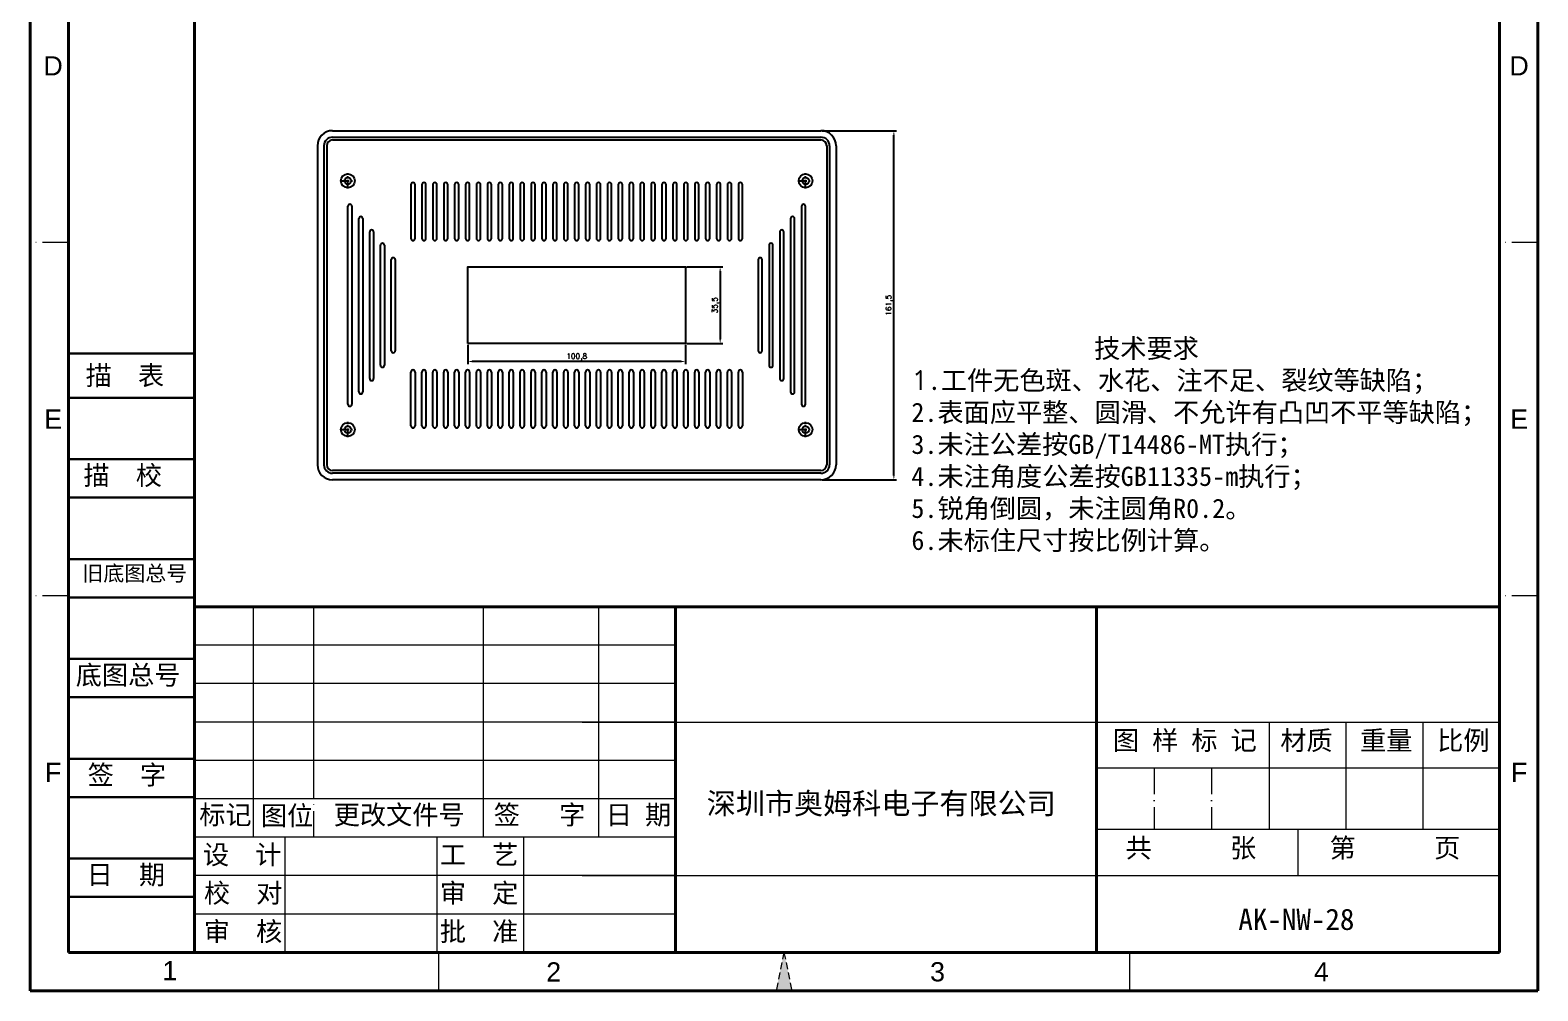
# Model space of a CAD drawing. Header units: millimetres. Extents: x 4806 to 5504, y -471 to 548.
# Drawn here: x 4806 to 5504, y -471 to -27 of the extents above; entities that cross this region are included whole.
import ezdxf
from ezdxf.enums import TextEntityAlignment as Align

# ---------------------------------------------------------------- set-up
doc = ezdxf.new("R2010")
doc.units = ezdxf.units.MM
for name, pattern in [('ACAD_ISO10W100', [18, 12, -3, 0, -3]), ('CENTER', [50.8, 31.75, -6.35, 6.35, -6.35]), ('HIDDEN2', [4.7625, 3.175, -1.5875])]:
    doc.linetypes.add(name, pattern=pattern)
for name, color, linetype, lineweight in [('dim', 82, 'Continuous', 9), ('图层1', 7, 'ACAD_ISO10W100', 15), ('图层2', 7, 'Continuous', 30), ('图层3', 7, 'Continuous', 15), ('图层4', 7, 'Continuous', 40), ('图层5', 7, 'HIDDEN2', 15)]:
    doc.layers.add(name, color=color, linetype=linetype, lineweight=lineweight)
doc.layers.add('尺寸线', color=7, linetype='Continuous')
doc.styles.get("Standard").update_dxf_attribs({"font": 'txt', "bigfont": 'gbcbig.shx'})
doc.styles.add('样式 3', font='arial.ttf', dxfattribs={"height": 3.8})
doc.dimstyles.new('ISO-25', dxfattribs={"dimtxt": 2.5, "dimasz": 2.5, "dimexe": 1.25, "dimexo": 0.625, "dimtad": 1, "dimtxsty": 'Standard', "dimcen": 2.5, "dimadec": 0, "dimazin": 0, "dimtfac": 1, "dimtmove": 0, "dimatfit": 3, "dimfxl": 1, "dimarcsym": 0})

# ---------------------------------------------------------------- blocks, each defined once
blk = doc.blocks.new('*D161')
at = {"layer": 'Defpoints', "color": 0}
for p in [(5008.52, -171.87), (5109.32, -171.87), (5008.52, -180.14)]:
    blk.add_point(p, dxfattribs=at)
at = {"layer": 'dim', "color": 0, "lineweight": -2}
for p, q in [((5008.52, -172.49), (5008.52, -181.39)), ((5109.32, -172.49), (5109.32, -181.39)), ((5107.32, -180.14), (5010.52, -180.14))]:
    blk.add_line(p, q, dxfattribs=at)
at = {"layer": 'dim', "color": 0}
for points in [[(5010.52, -179.81), (5010.52, -180.48), (5008.52, -180.14)], [(5107.32, -179.81), (5107.32, -180.48), (5109.32, -180.14)]]:
    blk.add_solid(points, dxfattribs=at)
at = {"layer": 'dim', "color": 0, "insert": (5058.92, -178.06), "char_height": 2.5, "attachment_point": 5}
blk.add_mtext('100,8', dxfattribs=at)
blk = doc.blocks.new('*D162')
at = {"layer": 'Defpoints', "color": 0}
for p in [(5109.32, -136.37), (5109.32, -171.87), (5125.3, -171.87)]:
    blk.add_point(p, dxfattribs=at)
at = {"layer": 'dim', "color": 0, "lineweight": -2}
for p, q in [((5109.95, -136.37), (5126.55, -136.37)), ((5125.3, -138.37), (5125.3, -169.87)), ((5109.95, -171.87), (5126.55, -171.87))]:
    blk.add_line(p, q, dxfattribs=at)
at = {"layer": 'dim', "color": 0}
for points in [[(5124.97, -138.37), (5125.64, -138.37), (5125.3, -136.37)], [(5124.97, -169.87), (5125.64, -169.87), (5125.3, -171.87)]]:
    blk.add_solid(points, dxfattribs=at)
at = {"layer": 'dim', "color": 0, "insert": (5123.22, -154.12), "char_height": 2.5, "attachment_point": 5, "rotation": 90}
blk.add_mtext('35,5', dxfattribs=at)
blk = doc.blocks.new('*D163')
at = {"layer": 'Defpoints', "color": 0}
for p in [(5171.92, -73.37), (5205.69, -73.37), (5171.92, -234.87)]:
    blk.add_point(p, dxfattribs=at)
at = {"layer": 'dim', "color": 0, "lineweight": -2}
for p, q in [((5172.55, -73.37), (5206.94, -73.37)), ((5205.69, -232.87), (5205.69, -75.37)), ((5172.55, -234.87), (5206.94, -234.87))]:
    blk.add_line(p, q, dxfattribs=at)
at = {"layer": 'dim', "color": 0}
for points in [[(5205.36, -75.37), (5206.02, -75.37), (5205.69, -73.37)], [(5205.36, -232.87), (5206.02, -232.87), (5205.69, -234.87)]]:
    blk.add_solid(points, dxfattribs=at)
at = {"layer": 'dim', "color": 0, "insert": (5203.61, -154.12), "char_height": 2.5, "attachment_point": 5, "rotation": 90}
blk.add_mtext('161,5', dxfattribs=at)

msp = doc.modelspace()

# ---------------------------------------------------------------- hatches: boundary and pattern name
at = {"layer": '图层5'}
msp.add_hatch(color=0, dxfattribs=at).paths.add_polyline_path([(5154.847, -453.503), (5151.191, -471.265), (5158.503, -471.265)])

# ---------------------------------------------------------------- linework, layer by layer
for p, q in [((4945.924, -73.366), (5171.924, -73.366)), ((4945.924, -76.366), (5060.924, -76.366)), ((5060.924, -76.366), (5171.924, -76.366)), ((4938.924, -80.366), (4938.924, -227.866)), ((4941.924, -80.366), (4941.924, -227.866)), ((4943.224, -80.366), (4943.224, -87.616)), ((4945.924, -77.666), (5060.924, -77.666)), ((5060.924, -77.666), (5171.924, -77.666)), ((5174.624, -80.366), (5174.624, -220.616)), ((5175.924, -80.366), (5175.924, -227.866)), ((5178.924, -80.366), (5178.924, -227.866)), ((4943.224, -87.616), (4943.224, -227.866)), ((4953.074, -199.939), (4953.074, -108.292)), ((4954.874, -108.292), (4954.874, -199.939)), ((5162.974, -108.292), (5162.974, -199.939)), ((5164.774, -199.939), (5164.774, -108.292)), ((4958.124, -194.241), (4958.124, -113.99)), ((4959.924, -113.99), (4959.924, -194.241)), ((5157.924, -113.99), (5157.924, -194.241)), ((5159.724, -194.241), (5159.724, -113.99)), ((4963.124, -188.076), (4963.124, -120.156)), ((4964.924, -120.156), (4964.924, -188.076)), ((5152.924, -120.156), (5152.924, -188.076)), ((5154.724, -188.076), (5154.724, -120.156)), ((4968.124, -181.91), (4968.124, -126.321)), ((4969.924, -126.321), (4969.924, -181.91)), ((5147.924, -126.321), (5147.924, -181.91)), ((5149.724, -181.91), (5149.724, -126.321)), ((4973.124, -175.216), (4973.124, -133.016)), ((4974.924, -133.016), (4974.924, -175.216)), ((5142.924, -133.016), (5142.924, -175.216)), ((5144.724, -175.216), (5144.724, -133.016)), ((5174.624, -220.616), (5174.624, -227.866)), ((5171.924, -230.566), (4945.924, -230.566)), ((5171.924, -231.866), (4945.924, -231.866)), ((5171.924, -234.866), (4945.924, -234.866))]:
    msp.add_line(p, q)
at = {"color": 1, "linetype": 'CENTER', "ltscale": 0.128}
for p, q in [((4949.479, -96.591), (4956.519, -96.591)), ((4952.999, -100.111), (4952.999, -93.071)), ((5161.329, -96.591), (5168.369, -96.591)), ((5164.849, -100.111), (5164.849, -93.071)), ((4952.999, -215.161), (4952.999, -208.121)), ((5164.849, -215.161), (5164.849, -208.121)), ((4949.479, -211.641), (4956.519, -211.641)), ((5161.329, -211.641), (5168.369, -211.641))]:
    msp.add_line(p, q, dxfattribs=at)
for points in [[(4982.224, -98.316), (4982.224, -123.216)], [(4984.124, -123.216), (4984.124, -98.316)], [(4987.274, -98.316), (4987.274, -123.216)], [(4989.174, -123.216), (4989.174, -98.316)], [(4992.324, -98.316), (4992.324, -123.216)], [(4994.224, -123.216), (4994.224, -98.316)], [(4997.374, -98.316), (4997.374, -123.216)], [(4999.274, -123.216), (4999.274, -98.316)], [(5002.424, -98.316), (5002.424, -123.216)], [(5004.324, -123.216), (5004.324, -98.316)], [(5007.474, -98.316), (5007.474, -123.216)], [(5009.374, -123.216), (5009.374, -98.316)], [(5012.524, -98.316), (5012.524, -123.216)], [(5014.424, -123.216), (5014.424, -98.316)], [(5017.574, -98.316), (5017.574, -123.216)], [(5019.474, -123.216), (5019.474, -98.316)], [(5022.624, -98.316), (5022.624, -123.216)], [(5024.524, -123.216), (5024.524, -98.316)], [(5027.674, -98.316), (5027.674, -123.216)], [(5029.574, -123.216), (5029.574, -98.316)], [(5032.724, -98.316), (5032.724, -123.216)], [(5034.624, -123.216), (5034.624, -98.316)], [(5037.774, -98.316), (5037.774, -123.216)], [(5039.674, -123.216), (5039.674, -98.316)], [(5042.824, -98.316), (5042.824, -123.216)], [(5044.724, -123.216), (5044.724, -98.316)], [(5047.874, -98.316), (5047.874, -123.216)], [(5049.774, -123.216), (5049.774, -98.316)], [(5052.924, -98.316), (5052.924, -123.216)], [(5054.824, -123.216), (5054.824, -98.316)], [(5057.974, -98.316), (5057.974, -123.216)], [(5059.874, -123.216), (5059.874, -98.316)], [(5063.024, -98.316), (5063.024, -123.216)], [(5064.924, -123.216), (5064.924, -98.316)], [(5068.074, -98.316), (5068.074, -123.216)], [(5069.974, -123.216), (5069.974, -98.316)], [(5073.124, -98.316), (5073.124, -123.216)], [(5075.024, -123.216), (5075.024, -98.316)], [(5078.174, -98.316), (5078.174, -123.216)], [(5080.074, -123.216), (5080.074, -98.316)], [(5083.224, -98.316), (5083.224, -123.216)], [(5085.124, -123.216), (5085.124, -98.316)], [(5088.274, -98.316), (5088.274, -123.216)], [(5090.174, -123.216), (5090.174, -98.316)], [(5093.324, -98.316), (5093.324, -123.216)], [(5095.224, -123.216), (5095.224, -98.316)], [(5098.374, -98.316), (5098.374, -123.216)], [(5100.274, -123.216), (5100.274, -98.316)], [(5103.424, -98.316), (5103.424, -123.216)], [(5105.324, -123.216), (5105.324, -98.316)], [(5108.474, -98.316), (5108.474, -123.216)], [(5110.374, -123.216), (5110.374, -98.316)], [(5113.524, -98.316), (5113.524, -123.216)], [(5115.424, -123.216), (5115.424, -98.316)], [(5118.574, -98.316), (5118.574, -123.216)], [(5120.474, -123.216), (5120.474, -98.316)], [(5123.624, -98.316), (5123.624, -123.216)], [(5125.524, -123.216), (5125.524, -98.316)], [(5128.674, -98.316), (5128.674, -123.216)], [(5130.574, -123.216), (5130.574, -98.316)], [(5133.724, -98.316), (5133.724, -123.216)], [(5135.624, -123.216), (5135.624, -98.316)], [(4982.224, -209.916), (4982.224, -185.016)], [(4984.124, -185.016), (4984.124, -209.916)], [(4987.274, -209.916), (4987.274, -185.016)], [(4989.174, -185.016), (4989.174, -209.916)], [(4992.324, -209.916), (4992.324, -185.016)], [(4994.224, -185.016), (4994.224, -209.916)], [(4997.374, -209.916), (4997.374, -185.016)], [(4999.274, -185.016), (4999.274, -209.916)], [(5002.424, -209.916), (5002.424, -185.016)], [(5004.324, -185.016), (5004.324, -209.916)], [(5007.474, -209.916), (5007.474, -185.016)], [(5009.374, -185.016), (5009.374, -209.916)], [(5012.524, -209.916), (5012.524, -185.016)], [(5014.424, -185.016), (5014.424, -209.916)], [(5017.574, -209.916), (5017.574, -185.016)], [(5019.474, -185.016), (5019.474, -209.916)], [(5022.624, -209.916), (5022.624, -185.016)], [(5024.524, -185.016), (5024.524, -209.916)], [(5027.674, -209.916), (5027.674, -185.016)], [(5029.574, -185.016), (5029.574, -209.916)], [(5032.724, -209.916), (5032.724, -185.016)], [(5034.624, -185.016), (5034.624, -209.916)], [(5037.774, -209.916), (5037.774, -185.016)], [(5039.674, -185.016), (5039.674, -209.916)], [(5042.824, -209.916), (5042.824, -185.016)], [(5044.724, -185.016), (5044.724, -209.916)], [(5047.874, -209.916), (5047.874, -185.016)], [(5049.774, -185.016), (5049.774, -209.916)], [(5052.924, -209.916), (5052.924, -185.016)], [(5054.824, -185.016), (5054.824, -209.916)], [(5057.974, -209.916), (5057.974, -185.016)], [(5059.874, -185.016), (5059.874, -209.916)], [(5063.024, -209.916), (5063.024, -185.016)], [(5064.924, -185.016), (5064.924, -209.916)], [(5068.074, -209.916), (5068.074, -185.016)], [(5069.974, -185.016), (5069.974, -209.916)], [(5073.124, -209.916), (5073.124, -185.016)], [(5075.024, -185.016), (5075.024, -209.916)], [(5078.174, -209.916), (5078.174, -185.016)], [(5080.074, -185.016), (5080.074, -209.916)], [(5083.224, -209.916), (5083.224, -185.016)], [(5085.124, -185.016), (5085.124, -209.916)], [(5088.274, -209.916), (5088.274, -185.016)], [(5090.174, -185.016), (5090.174, -209.916)], [(5093.324, -209.916), (5093.324, -185.016)], [(5095.224, -185.016), (5095.224, -209.916)], [(5098.374, -209.916), (5098.374, -185.016)], [(5100.274, -185.016), (5100.274, -209.916)], [(5103.424, -209.916), (5103.424, -185.016)], [(5105.324, -185.016), (5105.324, -209.916)], [(5108.474, -209.916), (5108.474, -185.016)], [(5110.374, -185.016), (5110.374, -209.916)], [(5113.524, -209.916), (5113.524, -185.016)], [(5115.424, -185.016), (5115.424, -209.916)], [(5118.574, -209.916), (5118.574, -185.016)], [(5120.474, -185.016), (5120.474, -209.916)], [(5123.624, -209.916), (5123.624, -185.016)], [(5125.524, -185.016), (5125.524, -209.916)], [(5128.674, -209.916), (5128.674, -185.016)], [(5130.574, -185.016), (5130.574, -209.916)], [(5133.724, -209.916), (5133.724, -185.016)], [(5135.624, -185.016), (5135.624, -209.916)]]:
    msp.add_lwpolyline(points)
msp.add_lwpolyline([(5008.524, -171.866), (5008.524, -136.366), (5109.324, -136.366), (5109.324, -171.866)], close=True)
for centre, radius in [((4952.999, -96.591), 3.2), ((4952.999, -96.591), 1.575), ((5164.849, -96.591), 3.2), ((5164.849, -96.591), 1.575), ((4952.999, -211.641), 3.2), ((5164.849, -211.641), 3.2), ((4952.999, -211.641), 1.575), ((5164.849, -211.641), 1.575)]:
    msp.add_circle(centre, radius)
for centre, radius, start, end in [((4945.924, -80.366), 7, 90, 180), ((4945.924, -80.366), 4, 90, 180), ((5171.924, -80.366), 7, 0, 90), ((5171.924, -80.366), 4, 0, 90), ((4945.924, -80.366), 2.7, 90, 180), ((5171.924, -80.366), 2.7, 0, 90), ((4983.174, -98.316), 0.95, 0, 180), ((4988.224, -98.316), 0.95, 0, 180), ((4993.274, -98.316), 0.95, 0, 180), ((4998.324, -98.316), 0.95, 0, 180), ((5003.374, -98.316), 0.95, 0, 180), ((5008.424, -98.316), 0.95, 0, 180), ((5013.474, -98.316), 0.95, 0, 180), ((5018.524, -98.316), 0.95, 0, 180), ((5023.574, -98.316), 0.95, 0, 180), ((5028.624, -98.316), 0.95, 0, 180), ((5033.674, -98.316), 0.95, 0, 180), ((5038.724, -98.316), 0.95, 0, 180), ((5043.774, -98.316), 0.95, 0, 180), ((5048.824, -98.316), 0.95, 0, 180), ((5053.874, -98.316), 0.95, 0, 180), ((5058.924, -98.316), 0.95, 0, 180), ((5063.974, -98.316), 0.95, 0, 180), ((5069.024, -98.316), 0.95, 0, 180), ((5074.074, -98.316), 0.95, 0, 180), ((5079.124, -98.316), 0.95, 0, 180), ((5084.174, -98.316), 0.95, 0, 180), ((5089.224, -98.316), 0.95, 0, 180), ((5094.274, -98.316), 0.95, 0, 180), ((5099.324, -98.316), 0.95, 0, 180), ((5104.374, -98.316), 0.95, 0, 180), ((5109.424, -98.316), 0.95, 0, 180), ((5114.474, -98.316), 0.95, 0, 180), ((5119.524, -98.316), 0.95, 0, 180), ((5124.574, -98.316), 0.95, 0, 180), ((5129.624, -98.316), 0.95, 0, 180), ((5134.674, -98.316), 0.95, 0, 180), ((4953.974, -108.292), 0.9, 0, 180), ((5163.874, -108.292), 0.9, 0, 180), ((4959.024, -113.99), 0.9, 0, 180), ((5158.824, -113.99), 0.9, 0, 180), ((4964.024, -120.156), 0.9, 0, 180), ((4969.024, -126.321), 0.9, 0, 180), ((4983.174, -123.216), 0.95, 180, 0), ((4988.224, -123.216), 0.95, 180, 0), ((4993.274, -123.216), 0.95, 180, 0), ((4998.324, -123.216), 0.95, 180, 0), ((5003.374, -123.216), 0.95, 180, 0), ((5008.424, -123.216), 0.95, 180, 0), ((5013.474, -123.216), 0.95, 180, 0), ((5018.524, -123.216), 0.95, 180, 0), ((5023.574, -123.216), 0.95, 180, 0), ((5028.624, -123.216), 0.95, 180, 0), ((5033.674, -123.216), 0.95, 180, 0), ((5038.724, -123.216), 0.95, 180, 0), ((5043.774, -123.216), 0.95, 180, 0), ((5048.824, -123.216), 0.95, 180, 0), ((5053.874, -123.216), 0.95, 180, 0), ((5058.924, -123.216), 0.95, 180, 0), ((5063.974, -123.216), 0.95, 180, 0), ((5069.024, -123.216), 0.95, 180, 0), ((5074.074, -123.216), 0.95, 180, 0), ((5079.124, -123.216), 0.95, 180, 0), ((5084.174, -123.216), 0.95, 180, 0), ((5089.224, -123.216), 0.95, 180, 0), ((5094.274, -123.216), 0.95, 180, 0), ((5099.324, -123.216), 0.95, 180, 0), ((5104.374, -123.216), 0.95, 180, 0), ((5109.424, -123.216), 0.95, 180, 0), ((5114.474, -123.216), 0.95, 180, 0), ((5119.524, -123.216), 0.95, 180, 0), ((5124.574, -123.216), 0.95, 180, 0), ((5129.624, -123.216), 0.95, 180, 0), ((5134.674, -123.216), 0.95, 180, 0), ((5148.824, -126.321), 0.9, 0, 180), ((5153.824, -120.156), 0.9, 0, 180), ((4974.024, -133.016), 0.9, 0, 180), ((5143.824, -133.016), 0.9, 0, 180), ((4974.024, -175.216), 0.9, 180, 0), ((5143.824, -175.216), 0.9, 180, 0), ((4964.024, -188.076), 0.9, 180, 0), ((4969.024, -181.91), 0.9, 180, 0), ((4983.174, -185.016), 0.95, 0, 180), ((4988.224, -185.016), 0.95, 0, 180), ((4993.274, -185.016), 0.95, 0, 180), ((4998.324, -185.016), 0.95, 0, 180), ((5003.374, -185.016), 0.95, 0, 180), ((5008.424, -185.016), 0.95, 0, 180), ((5013.474, -185.016), 0.95, 0, 180), ((5018.524, -185.016), 0.95, 0, 180), ((5023.574, -185.016), 0.95, 0, 180), ((5028.624, -185.016), 0.95, 0, 180), ((5033.674, -185.016), 0.95, 0, 180), ((5038.724, -185.016), 0.95, 0, 180), ((5043.774, -185.016), 0.95, 0, 180), ((5048.824, -185.016), 0.95, 0, 180), ((5053.874, -185.016), 0.95, 0, 180), ((5058.924, -185.016), 0.95, 0, 180), ((5063.974, -185.016), 0.95, 0, 180), ((5069.024, -185.016), 0.95, 0, 180), ((5074.074, -185.016), 0.95, 0, 180), ((5079.124, -185.016), 0.95, 0, 180), ((5084.174, -185.016), 0.95, 0, 180), ((5089.224, -185.016), 0.95, 0, 180), ((5094.274, -185.016), 0.95, 0, 180), ((5099.324, -185.016), 0.95, 0, 180), ((5104.374, -185.016), 0.95, 0, 180), ((5109.424, -185.016), 0.95, 0, 180), ((5114.474, -185.016), 0.95, 0, 180), ((5119.524, -185.016), 0.95, 0, 180), ((5124.574, -185.016), 0.95, 0, 180), ((5129.624, -185.016), 0.95, 0, 180), ((5134.674, -185.016), 0.95, 0, 180), ((5148.824, -181.91), 0.9, 180, 0), ((5153.824, -188.076), 0.9, 180, 0), ((4959.024, -194.241), 0.9, 180, 0), ((5158.824, -194.241), 0.9, 180, 0), ((4953.974, -199.939), 0.9, 180, 0), ((5163.874, -199.939), 0.9, 180, 0), ((4983.174, -209.916), 0.95, 180, 0), ((4988.224, -209.916), 0.95, 180, 0), ((4993.274, -209.916), 0.95, 180, 0), ((4998.324, -209.916), 0.95, 180, 0), ((5003.374, -209.916), 0.95, 180, 0), ((5008.424, -209.916), 0.95, 180, 0), ((5013.474, -209.916), 0.95, 180, 0), ((5018.524, -209.916), 0.95, 180, 0), ((5023.574, -209.916), 0.95, 180, 0), ((5028.624, -209.916), 0.95, 180, 0), ((5033.674, -209.916), 0.95, 180, 0), ((5038.724, -209.916), 0.95, 180, 0), ((5043.774, -209.916), 0.95, 180, 0), ((5048.824, -209.916), 0.95, 180, 0), ((5053.874, -209.916), 0.95, 180, 0), ((5058.924, -209.916), 0.95, 180, 0), ((5063.974, -209.916), 0.95, 180, 0), ((5069.024, -209.916), 0.95, 180, 0), ((5074.074, -209.916), 0.95, 180, 0), ((5079.124, -209.916), 0.95, 180, 0), ((5084.174, -209.916), 0.95, 180, 0), ((5089.224, -209.916), 0.95, 180, 0), ((5094.274, -209.916), 0.95, 180, 0), ((5099.324, -209.916), 0.95, 180, 0), ((5104.374, -209.916), 0.95, 180, 0), ((5109.424, -209.916), 0.95, 180, 0), ((5114.474, -209.916), 0.95, 180, 0), ((5119.524, -209.916), 0.95, 180, 0), ((5124.574, -209.916), 0.95, 180, 0), ((5129.624, -209.916), 0.95, 180, 0), ((5134.674, -209.916), 0.95, 180, 0), ((4945.924, -227.866), 7, 180, 270), ((4945.924, -227.866), 4, 180, 270), ((4945.924, -227.866), 2.7, 180, 270), ((5171.924, -227.866), 7, 270, 0), ((5171.924, -227.866), 4, 270, 0), ((5171.924, -227.866), 2.7, 270, 0)]:
    msp.add_arc(centre, radius, start, end)
at = {"layer": '图层1', "color": 0}
for p, q in [((4823.753, -125.073), (4805.991, -125.073)), ((5503.704, -125.073), (5485.941, -125.073)), ((4823.753, -288.489), (4805.991, -288.489)), ((5503.704, -288.489), (5485.941, -288.489)), ((5326.078, -368.242), (5326.078, -396.662)), ((5352.722, -368.242), (5352.722, -396.662)), ((4937.24, -400.215), (4937.24, -382.452)), ((4937.24, -400.215), (4937.24, -382.452))]:
    msp.add_line(p, q, dxfattribs=at)
at = {"layer": '图层2', "color": 0}
for p, q in [((4882.055, -176.407), (4823.753, -176.407)), ((4882.055, -196.907), (4823.753, -196.907)), ((4882.055, -196.907), (4851.084, -196.907)), ((4882.055, -225.327), (4823.753, -225.327)), ((4882.055, -243.09), (4823.753, -243.09)), ((4882.055, -243.09), (4851.084, -243.09)), ((4882.055, -243.09), (4851.084, -243.09)), ((4882.055, -271.51), (4823.753, -271.51)), ((4882.055, -289.273), (4823.753, -289.273)), ((4882.055, -289.273), (4851.084, -289.273)), ((4882.055, -317.693), (4823.753, -317.693)), ((4882.055, -335.455), (4823.753, -335.455)), ((4882.055, -335.455), (4851.084, -335.455)), ((4882.055, -363.875), (4823.753, -363.875)), ((4882.055, -381.638), (4823.753, -381.638)), ((4882.055, -381.638), (4851.084, -381.638)), ((4882.055, -410.058), (4823.753, -410.058)), ((4882.055, -427.82), (4823.753, -427.82))]:
    msp.add_line(p, q, dxfattribs=at)
at = {"layer": '图层3', "color": 0}
for p, q in [((4909.375, -400.215), (4909.375, -293.64)), ((4937.24, -382.452), (4937.24, -293.64)), ((5015.793, -400.004), (5015.793, -293.64)), ((5069.081, -399.954), (5069.081, -293.64)), ((5104.606, -311.402), (4882.055, -311.402)), ((5104.606, -329.165), (4882.055, -329.165)), ((5104.606, -329.165), (4882.055, -329.165)), ((5104.606, -346.927), (4882.055, -346.927)), ((5061.466, -346.927), (5485.941, -346.927)), ((5379.366, -346.927), (5379.366, -396.662)), ((5414.891, -346.927), (5414.891, -396.662)), ((5450.416, -346.927), (5450.416, -396.662)), ((5104.606, -364.69), (4882.055, -364.69)), ((5485.941, -368.242), (5299.434, -368.242)), ((5379.366, -368.242), (5379.366, -396.662)), ((5104.606, -382.452), (4882.055, -382.452)), ((5485.941, -396.662), (5299.434, -396.662)), ((5392.688, -396.662), (5392.688, -417.977)), ((5104.606, -400.215), (4882.055, -400.215)), ((4924.012, -453.503), (4924.012, -400.215)), ((4994.398, -453.503), (4994.398, -400.004)), ((5034.458, -453.291), (5034.458, -400.004)), ((5104.606, -417.977), (4882.055, -417.977)), ((5104.606, -417.977), (4883.021, -417.977)), ((5061.466, -417.977), (5485.941, -417.977)), ((4882.055, -427.82), (4881.552, -427.82)), ((5104.606, -435.74), (4882.055, -435.74)), ((4994.984, -453.503), (4994.984, -471.265)), ((5314.71, -453.503), (5314.71, -471.265)), ((5314.71, -453.503), (5314.71, -471.265))]:
    msp.add_line(p, q, dxfattribs=at)
at = {"layer": '图层4', "color": 0}
for p, q in [((4882.055, -453.503), (4882.055, 530.187)), ((4882.055, -293.64), (4882.055, -453.503)), ((5485.941, -293.64), (4882.055, -293.64)), ((5218.676, -293.64), (4898.951, -293.64)), ((5104.606, -453.503), (5104.606, -293.64)), ((5299.434, -453.503), (5299.434, -293.64)), ((4882.055, -368.242), (4882.055, -453.503))]:
    msp.add_line(p, q, dxfattribs=at)
at = {"layer": '图层5', "color": 0}
for p, q in [((5104.606, -400.215), (4882.055, -400.215)), ((5154.847, -453.503), (5151.191, -471.265)), ((5154.847, -453.503), (5158.503, -471.265))]:
    msp.add_line(p, q, dxfattribs=at)
at = {"layer": '尺寸线', "color": 0, "lineweight": 40}
for p, q in [((4805.991, 547.95), (4805.991, -471.265)), ((5503.704, 547.95), (5503.704, -471.265)), ((4823.753, 530.187), (4823.753, -453.503)), ((5485.941, 530.187), (5485.941, -453.503)), ((4823.753, -453.503), (5485.941, -453.503)), ((4805.991, -471.265), (5503.704, -471.265))]:
    msp.add_line(p, q, dxfattribs=at)

# ---------------------------------------------------------------- texts
at = {"layer": '图层1', "color": 0, "style": '样式 3'}
for s, p in [('D', (4816.619, -43.365)), ('D', (5495.044, -43.365)), ('E', (4816.619, -206.781)), ('E', (5495.044, -206.781)), ('F', (4816.619, -370.196)), ('F', (5495.044, -370.196))]:
    msp.add_text(s, height=8.881, dxfattribs=at).set_placement(p, align=Align.MIDDLE)
at = {"layer": '图层1', "color": 0, "attachment_point": 1}
for s, insert, char_height, width in [('{\\fSimSun|b0|i0|c134|p2;图 样 标 记}', (5307.063, -350.958), 8.88127, 110.18568), ('{\\fSimSun|b0|i0|c134|p2;材质 }', (5384.524, -350.995), 8.88127, 74.07087), ('{\\fSimSun|b0|i0|c134|p2;深圳市奥姆科电子有限公司}', (5119.098, -379.653), 9.86808, 186.46045), ('{\\fSimSun|b0|i0|c134|p2;标记}', (4884.235, -385.399), 8.88127, 24.86756), ('{\\fSimSun|b0|i0|c134|p2;图位}', (4912.756, -385.758), 8.88127, 24.86756), ('{\\fSimSun|b0|i0|c134|p2;更改文件号}', (4946.476, -385.399), 8.88127, 74.07087), ('{\\fSimSun|b0|i0|c134|p2;审  核}', (4886.326, -439.358), 8.88127, 72.02108), ('{\\fSimSun|b0|i0|c134|p2;批  准}', (4995.589, -439.358), 8.88127, 74.07087), ('{\\fSimSun|b0|i0|c134|p2;AK-NW-28}', (5365.111, -433.244), 9.86808, 122.42853)]:
    msp.add_mtext(s, dxfattribs=dict(at, insert=insert, char_height=char_height, width=width))
at = {"layer": '图层2', "color": 0, "attachment_point": 1}
for s, insert, char_height, width in [('{\\fSimSun|b0|i0|c134|p2;描\\fSimSun|b0|i0|c0|p2;  \\fSimSun|b0|i0|c134|p2;表}', (4831.691, -182.194), 8.88117, 99.51953), ('{\\fSimSun|b0|i0|c134|p2;描\\fSimSun|b0|i0|c0|p2;  \\fSimSun|b0|i0|c134|p2;校}', (4830.679, -228.376), 8.88117, 99.51953), ('{\\fSimSun|b0|i0|c134|p2;旧底图总号}', (4830.18, -274.558), 7.10502, 99.51953), ('{\\fSimSun|b0|i0|c134|p2;底图总号}', (4827.1, -320.74), 8.88117, 99.51953), ('{\\fSimSun|b0|i0|c134|p2;重量 }', (5421.4, -350.995), 8.88127, 74.07087), ('{\\fSimSun|b0|i0|c134|p2;比例 }', (5457.131, -350.995), 8.88127, 74.07087), ('{\\fSimSun|b0|i0|c134|p2;签\\fSimSun|b0|i0|c0|p2;  \\fSimSun|b0|i0|c134|p2;字}', (4832.601, -366.923), 8.88117, 99.51953), ('{\\fSimSun|b0|i0|c134|p2;签   字}', (5020.536, -385.399), 8.88127, 74.07087), ('{\\fSimSun|b0|i0|c134|p2;日 期}', (5072.416, -385.399), 8.88127, 74.07087), ('{\\fSimSun|b0|i0|c134|p2;设  计}', (4885.981, -403.832), 8.88127, 68.84407), ('{\\fSimSun|b0|i0|c134|p2;工  艺}', (4995.589, -403.832), 8.88127, 74.07087), ('{\\fSimSun|b0|i0|c134|p2;共      张}', (5312.916, -400.693), 8.88127, 98.26306), ('{\\fSimSun|b0|i0|c134|p2;第      页}', (5407.351, -400.693), 8.88127, 91.20747), ('{\\fSimSun|b0|i0|c134|p2;日\\fSimSun|b0|i0|c0|p2;  \\fSimSun|b0|i0|c134|p2;期}', (4832.095, -413.105), 8.88117, 99.51953), ('{\\fSimSun|b0|i0|c134|p2;校  对}', (4886.409, -421.595), 8.88127, 64.39562), ('{\\fSimSun|b0|i0|c134|p2;审  定}', (4995.589, -421.595), 8.88127, 74.07087)]:
    msp.add_mtext(s, dxfattribs=dict(at, insert=insert, char_height=char_height, width=width))
at = {"layer": '图层3', "color": 0, "insert": (5213.785, -169.606), "char_height": 8.88127, "width": 420.65557, "attachment_point": 1}
msp.add_mtext('{\\fSimSun|b0|i0|c134|p54;              技术要求\\P}1{\\fSimSun|b0|i0|c134|p54;.工件无色斑、水花、注不足、裂纹等缺陷；\\P2.表面应平整、圆滑、不允许有凸凹不平等缺陷；\\P3.未注公差按GB/T14486-MT执行；\\P4.未注角度公差按GB11335-m执行；\\P5.锐角倒圆，未注圆角R0.2。}\\P{\\fSimSun|b0|i0|c134|p2;6.未标住尺寸按比例计算。}', dxfattribs=at)
at = {"layer": '图层5', "color": 0, "style": '样式 3'}
for s, p in [('1', (4870.646, -461.919)), ('2', (5048.272, -462.449)), ('3', (5225.897, -462.449)), ('4', (5403.523, -462.449))]:
    msp.add_text(s, height=8.881, dxfattribs=at).set_placement(p, align=Align.MIDDLE)

# ---------------------------------------------------------------- dimensions: what is measured, and where the dimension line sits
at = {"layer": 'dim'}
for base, p1, p2, picture, middle in [((5205.691, -73.366), (5171.924, -234.866), (5171.924, -73.366), '*D163', (5203.607, -154.116)), ((5125.305, -171.866), (5109.324, -136.366), (5109.324, -171.866), '*D162', (5123.221, -154.116))]:
    dim = msp.add_linear_dim(base=base, p1=p1, p2=p2, angle=90, dimstyle='ISO-25', override={"dimasz": 2}, dxfattribs=at)
    dim.commit()
    dim.dimension.update_dxf_attribs({"geometry": picture, "text_midpoint": middle})
dim = msp.add_linear_dim(base=(5008.524, -180.144), p1=(5109.324, -171.866), p2=(5008.524, -171.866), dimstyle='ISO-25', override={"dimasz": 2}, dxfattribs=at)
dim.commit()
dim.dimension.update_dxf_attribs({"geometry": '*D161', "text_midpoint": (5058.924, -178.06)})

doc.saveas('drawing.dxf')
